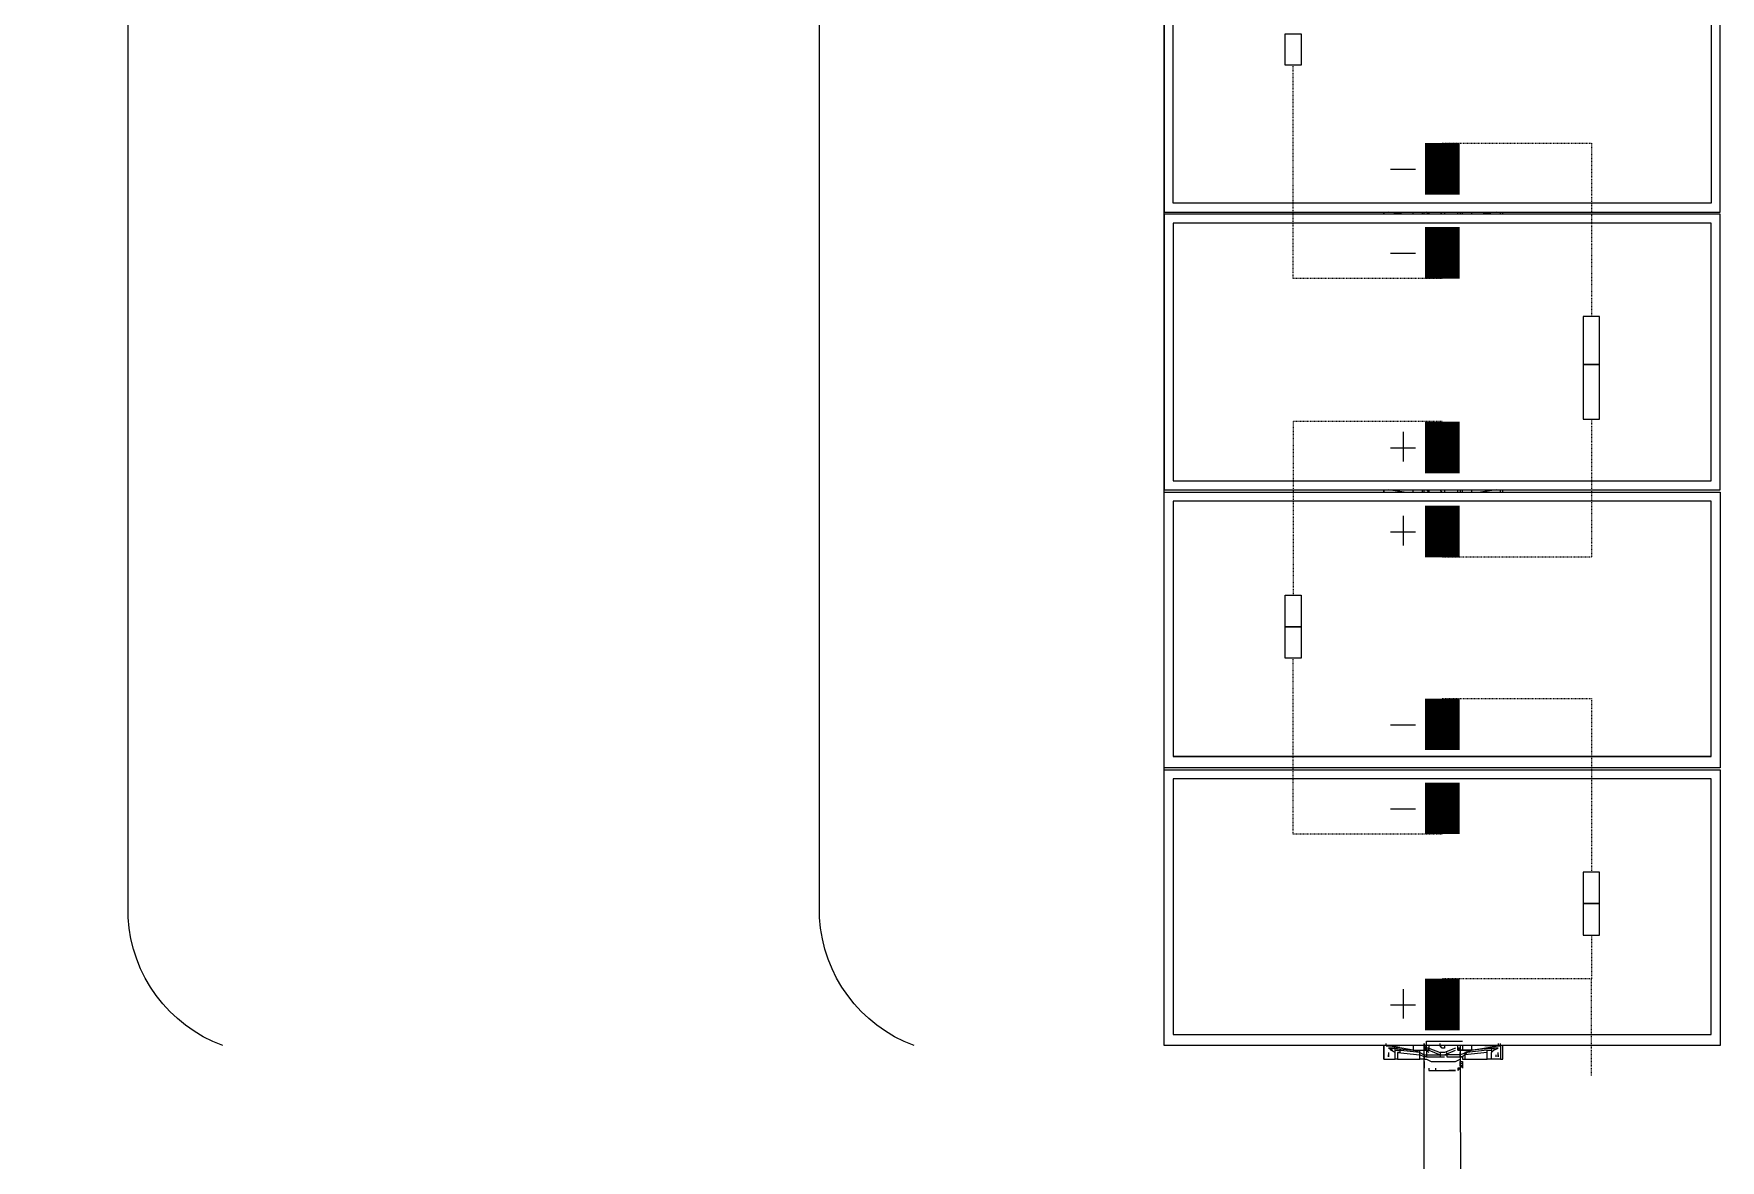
# Model space of a CAD drawing. Header units: feet. Extents: x -13743 to 68376, y -48 to 67763.
# Drawn here: x 4211.7 to 4455.3, y 63963.3 to 64126.1 of the extents above; entities that cross this region are included whole.
import ezdxf

# ---------------------------------------------------------------- set-up
doc = ezdxf.new("R2010")
doc.units = ezdxf.units.FT
doc.header["$MEASUREMENT"] = 0
doc.linetypes.add('HIDDEN', pattern=[0.375, 0.25, -0.125])
for name, color, linetype in [('E-HARN-COMP', 8, 'Continuous'), ('E-TRNK-CABL-NEG', 6, 'HIDDEN'), ('E-TRUNK-CABLE-POS', 6, 'HIDDEN'), ('G-ANNO-TEXT', 1, 'Continuous'), ('Polarity-Text', 7, 'Continuous')]:
    doc.layers.add(name, color=color, linetype=linetype)

# ---------------------------------------------------------------- blocks, each defined once
blk = doc.blocks.new('A$C47dfd34d')
at = {"lineweight": 5}
for points in [[(0.925, 0), (0.925, 0.4133), (2.1616, 0.4133)], [(1.14, 0.0067), (1.14, 0.4067)], [(0.9165, 0.25), (0.9148, 0.25), (0.9148, 0.2417), (0.9198, 0.2417), (0.9215, 0.245), (0.9231, 0.245), (0.9231, 0.2433), (0.9231, 0.2467), (0.9215, 0.2433)], [(0.9148, 0.24), (0.9148, 0.2233), (0.9181, 0.2233), (0.9198, 0.2233), (0.9215, 0.24), (0.9215, 0.2383), (0.9198, 0.2383), (0.9198, 0.24), (0.9148, 0.24), (0.9148, 0.2417)], [(0.9198, 0.2467), (0.9181, 0.2467), (0.9165, 0.2467), (0.9181, 0.2467), (0.9165, 0.2467)], [(0.9198, 0.24), (0.9181, 0.2233), (0.9198, 0.2233), (0.9215, 0.2283), (0.9215, 0.2183), (0.9231, 0.2183), (0.9215, 0.2183), (0.9231, 0.2183), (0.9215, 0.2183), (0.9215, 0.2167), (0.9181, 0.2083), (0.9165, 0.2083)], [(0.9198, 0.2417), (0.9231, 0.2417), (0.9231, 0.2433), (0.9215, 0.2283), (0.9248, 0.2467), (0.9248, 0.245)], [(0.9215, 0.2417), (0.9215, 0.2383)], [(0.9231, 0.2417), (0.9231, 0.24)], [(0.9248, 0.2467), (0.9248, 0.2483), (0.9248, 0.2467)], [(0.9248, 0.2483), (0.9265, 0.2483)], [(0.9248, 0.2383), (0.9248, 0.2467)], [(1.3366, 0.235), (1.3383, 0.2467), (1.3383, 0.2433)], [(1.5433, 0.235), (1.5449, 0.2467), (1.5449, 0.2433)], [(0.9248, 0.2283), (0.9215, 0.2283), (0.9215, 0.2183), (0.9181, 0.2183), (0.9181, 0.2083), (0.9181, 0.205), (0.9215, 0.1967)], [(1.3366, 0.2283), (1.3383, 0.2283)], [(1.5433, 0.2283), (1.5449, 0.2283)], [(0.9247, 0.1933), (0.9231, 0.1933), (0.9214, 0.1933), (0.065, 0.1917), (0.0017, 0.1917), (0.0017, 0.22), (0.065, 0.22), (0.9231, 0.22), (0.9214, 0.2183), (0.9197, 0.2167), (0.9214, 0.2183), (0.9231, 0.2183), (0.9247, 0.22), (0.9264, 0.22), (0.9247, 0.22), (0.9231, 0.22), (0.9214, 0.2183), (0.9231, 0.2183), (0.9247, 0.2183), (0.9281, 0.2183), (0.9281, 0.1917)], [(0.9065, 0.2167), (0.9065, 0.1967), (0.9065, 0.2017), (0.9065, 0.2)], [(0.9081, 0.2167), (0.9065, 0.2167), (0.9065, 0.2117)], [(0.9098, 0.22), (0.9115, 0.22), (0.9131, 0.22), (0.9115, 0.22), (0.9081, 0.22)], [(0.9131, 0.22), (0.9148, 0.22), (0.9148, 0.2183), (0.9131, 0.215), (0.9131, 0.1967), (0.9148, 0.1933)], [(0.9181, 0.22), (0.9181, 0.2183), (0.9165, 0.2183), (0.9165, 0.22), (0.9148, 0.22), (0.9148, 0.2233)], [(0.9165, 0.2183), (0.9165, 0.2083), (0.9165, 0.205)], [(0.9198, 0.2233), (0.9215, 0.2233)], [(0.9248, 0.2167), (0.9231, 0.2167), (0.9215, 0.2167), (0.9231, 0.2167), (0.9198, 0.2083)], [(0.9231, 0.2167), (0.9231, 0.22), (0.9248, 0.22), (0.9215, 0.22)], [(1.3383, 0.2217), (1.3366, 0.2217)], [(1.3366, 0.22), (1.3383, 0.22)], [(1.3383, 0.2167), (1.3366, 0.2167), (1.3383, 0.2183)], [(1.5449, 0.2217), (1.5433, 0.2217)], [(1.5433, 0.22), (1.5449, 0.22)], [(1.5449, 0.2167), (1.5433, 0.2167), (1.5449, 0.2183)], [(0.9081, 0.2117), (0.9065, 0.2117), (0.9065, 0.2017)], [(0.9231, 0.1967), (0.9198, 0.205), (0.9198, 0.2083), (0.9181, 0.2083), (0.9181, 0.2033), (0.9198, 0.2033)], [(0.9248, 0.205), (0.9231, 0.205), (0.9231, 0.2067), (0.9248, 0.2083), (0.9265, 0.2083)], [(1.3366, 0.2067), (1.3383, 0.2083)], [(1.3383, 0.205), (1.3366, 0.205)], [(1.5433, 0.2067), (1.5449, 0.2083)], [(1.5449, 0.205), (1.5433, 0.205)], [(0.9081, 0.195), (0.9065, 0.195), (0.9081, 0.1933), (0.9098, 0.1917), (0.9098, 0.1933), (0.9081, 0.1933), (0.9081, 0.195), (0.9065, 0.195)], [(0.9131, 0.1933), (0.9115, 0.1933), (0.9115, 0.1917), (0.9131, 0.1917), (0.9115, 0.1917), (0.9081, 0.1917)], [(0.9215, 0.1883), (0.9198, 0.1883), (0.9181, 0.1933), (0.9165, 0.1933), (0.9165, 0.1917), (0.9165, 0.1933), (0.9148, 0.1933), (0.9115, 0.1933), (0.9131, 0.1933), (0.9115, 0.1933), (0.9098, 0.1933), (0.9115, 0.1933), (0.9131, 0.1933), (0.9131, 0.1917)], [(0.9098, 0.1933), (0.9098, 0.1933)], [(0.9248, 0.1933), (0.9231, 0.1933), (0.9215, 0.1933), (0.9215, 0.195), (0.9231, 0.195), (0.9215, 0.195), (0.9215, 0.1933), (0.9215, 0.185), (0.9248, 0.165), (0.9248, 0.1633), (0.9148, 0.1633), (0.9148, 0.1617), (0.9248, 0.1617)], [(0.9215, 0.1733), (0.9198, 0.1883), (0.9181, 0.19), (0.9165, 0.1917), (0.9148, 0.1917), (0.9148, 0.19)], [(0.9165, 0.1633), (0.9148, 0.1633), (0.9148, 0.17), (0.9198, 0.17), (0.9215, 0.1683), (0.9231, 0.165), (0.9231, 0.1683), (0.9215, 0.185), (0.9198, 0.1883), (0.9198, 0.19), (0.9181, 0.19)], [(0.9198, 0.1733), (0.9181, 0.19), (0.9148, 0.19), (0.9148, 0.1733)], [(0.9248, 0.185), (0.9215, 0.185), (0.9215, 0.1933), (0.9181, 0.1933), (0.9198, 0.1933)], [(0.9215, 0.1933), (0.9215, 0.195), (0.9231, 0.1933), (0.9231, 0.195), (0.9215, 0.195), (0.9248, 0.195)], [(0.9248, 0.1917), (0.9215, 0.1917)], [(1.3366, 0.195), (1.3383, 0.195)], [(1.3383, 0.1933), (1.3366, 0.1933)], [(1.3366, 0.1917), (1.3383, 0.1917)], [(1.5433, 0.195), (1.5449, 0.195)], [(1.5449, 0.1933), (1.5433, 0.1933)], [(1.5433, 0.1917), (1.5449, 0.1917)], [(1.3383, 0.185), (1.3366, 0.185)], [(1.3383, 0.17), (1.3383, 0.1667), (1.3366, 0.1783)], [(1.5449, 0.185), (1.5433, 0.185)], [(1.5449, 0.17), (1.5449, 0.1667), (1.5433, 0.1783)], [(0.9148, 0.17), (0.9148, 0.1733), (0.9198, 0.1733), (0.9215, 0.1733), (0.9215, 0.17)], [(0.9165, 0.1667), (0.9181, 0.1667)], [(0.9181, 0.165), (0.9165, 0.165), (0.9181, 0.165), (0.9198, 0.165)], [(0.9231, 0.1717), (0.9231, 0.17), (0.9198, 0.17)], [(0.9231, 0.17), (0.9231, 0.1683), (0.9215, 0.1683)], [(0.9248, 0.165), (0.9248, 0.175)], [(0.9248, 0.1667), (0.9248, 0.1633), (0.9265, 0.1633)], [(0.9265, 0.165), (0.9248, 0.165), (0.9248, 0.1633)], [(1.3366, 0.1633), (1.3383, 0.1633)], [(1.3383, 0.1667), (1.3383, 0.1667)], [(1.5433, 0.1633), (1.5449, 0.1633)], [(1.5449, 0.1667), (1.5449, 0.1667)], [(1.3366, 0.1617), (1.3383, 0.1617)], [(1.5433, 0.1617), (1.5449, 0.1617)]]:
    blk.add_lwpolyline(points, dxfattribs=at)
for points in [[(0.925, 0.4133), (1.13, 0.4133), (1.13, 0), (0.925, 0)], [(0.9333, 0.4067), (0.9333, 0.0067), (1.1233, 0.0067), (1.1233, 0.4067)], [(1.1316, 0.4133), (1.3366, 0.4133), (1.3366, 0), (1.1316, 0)], [(1.14, 0.4067), (1.14, 0.0067), (1.3299, 0.0067), (1.3299, 0.4067)], [(1.3383, 0), (1.5433, 0), (1.5433, 0.4133), (1.3383, 0.4133)], [(1.3449, 0.0067), (1.5366, 0.0067), (1.5366, 0.4067), (1.3449, 0.4067)], [(1.5449, 0.4133), (1.5449, 0), (1.7499, 0), (1.7499, 0.4133)], [(1.7416, 0.4067), (1.7416, 0.0067), (1.5516, 0.0067), (1.5516, 0.4067)], [(0.9248, 0.25), (0.9148, 0.25)], [(1.3383, 0.25), (1.3366, 0.25)], [(1.5449, 0.25), (1.5433, 0.25)], [(0.9131, 0.22), (0.9115, 0.22)], [(0.9181, 0.2233), (0.9198, 0.2233), (0.9181, 0.22), (0.9165, 0.22)], [(0.9215, 0.2167), (0.9215, 0.2183)], [(0.9165, 0.2033), (0.9165, 0.1933), (0.9181, 0.1933), (0.9181, 0.2033)]]:
    blk.add_lwpolyline(points, close=True, dxfattribs=at)

msp = doc.modelspace()

# ---------------------------------------------------------------- linework, layer by layer
at = {"layer": 'E-HARN-COMP'}
for points in [[(4392.43, 64126.1), (4394.76, 64126.1), (4394.76, 64121.54), (4392.43, 64121.54)], [(4437.83, 64085.23), (4435.5, 64085.23), (4435.5, 64078.28), (4437.83, 64078.28)], [(4437.83, 64078.28), (4435.5, 64078.28), (4435.5, 64070.4), (4437.83, 64070.4)], [(4392.43, 64044.96), (4394.76, 64044.96), (4394.76, 64040.39), (4392.43, 64040.39)], [(4392.43, 64040.39), (4394.76, 64040.39), (4394.76, 64035.83), (4392.43, 64035.83)], [(4437.83, 64004.93), (4435.5, 64004.93), (4435.5, 64000.37), (4437.83, 64000.37)], [(4437.83, 64000.37), (4435.5, 64000.37), (4435.5, 63995.81), (4437.83, 63995.81)]]:
    msp.add_lwpolyline(points, close=True, dxfattribs=at)
at = {"layer": 'E-HARN-COMP', "const_width": 5}
for points in [[(4415.13, 64110.3), (4415.13, 64102.85)], [(4415.13, 64090.71), (4415.13, 64098.17)], [(4415.13, 64070.04), (4415.13, 64062.58)], [(4415.13, 64050.44), (4415.13, 64057.89)], [(4415.13, 64030), (4415.13, 64022.55)], [(4415.13, 64010.41), (4415.13, 64017.87)], [(4415.13, 63989.51), (4415.13, 63982.06)]]:
    msp.add_lwpolyline(points, dxfattribs=at)
at = {"layer": 'E-TRNK-CABL-NEG', "ltscale": 0.1}
for points in [[(4415.13, 64090.72), (4393.6, 64090.72), (4393.6, 64121.54)], [(4415.13, 64110.3), (4436.67, 64110.3), (4436.67, 64085.23)], [(4415.13, 64010.42), (4393.6, 64010.42), (4393.6, 64035.84)], [(4415.13, 64030), (4436.67, 64030), (4436.67, 64004.93)]]:
    msp.add_lwpolyline(points, dxfattribs=at)
at = {"layer": 'E-TRUNK-CABLE-POS', "ltscale": 0.1}
for points in [[(4415.13, 64070.04), (4393.6, 64070.04), (4393.6, 64044.96)], [(4436.67, 64070.4), (4436.67, 64050.44), (4415.13, 64050.44)], [(4436.67, 63995.81), (4436.67, 63989.51), (4415.13, 63989.51)], [(4436.67, 63975.51), (4436.67, 63989.51), (4415.13, 63989.51)]]:
    msp.add_lwpolyline(points, dxfattribs=at)
at = {"layer": 'G-ANNO-TEXT', "flags": 128}
for points in [[(4238.98, 63979.85, -0.298343), (4225.33, 63998.36), (4225.33, 65647.29, 0.298343), (4211.69, 65665.8, 0.298343), (4225.33, 65684.3), (4225.33, 67603.9, -0.298343), (4238.98, 67622.41)], [(4338.84, 63979.85, -0.298343), (4325.2, 63998.36), (4325.2, 64490.51, 0.298343), (4311.55, 64509.02, 0.298343), (4325.2, 64527.52), (4325.2, 65059.66, -0.298343), (4338.84, 65078.17)]]:
    msp.add_lwpolyline(points, format="xyb", dxfattribs=at)
at = {"layer": 'Polarity-Text'}
for p, q in [((4407.67, 64106.5), (4411.29, 64106.5)), ((4407.67, 64094.36), (4411.29, 64094.36)), ((4409.48, 64068.55), (4409.48, 64064.27)), ((4407.67, 64066.27), (4411.29, 64066.27)), ((4409.48, 64056.4), (4409.48, 64052.13)), ((4407.67, 64054.13), (4411.29, 64054.13)), ((4407.67, 64026.2), (4411.29, 64026.2)), ((4407.67, 64014.06), (4411.29, 64014.06)), ((4409.48, 63988.02), (4409.48, 63983.75)), ((4407.67, 63985.75), (4411.29, 63985.75))]:
    msp.add_line(p, q, dxfattribs=at)

# ---------------------------------------------------------------- block references
at = {"xscale": 194.318304, "yscale": 194.318304, "zscale": 194.318304, "rotation": 90}
msp.add_blockref('A$C47dfd34d', (4455.29, 63800.12), dxfattribs=at)

doc.saveas('drawing.dxf')
